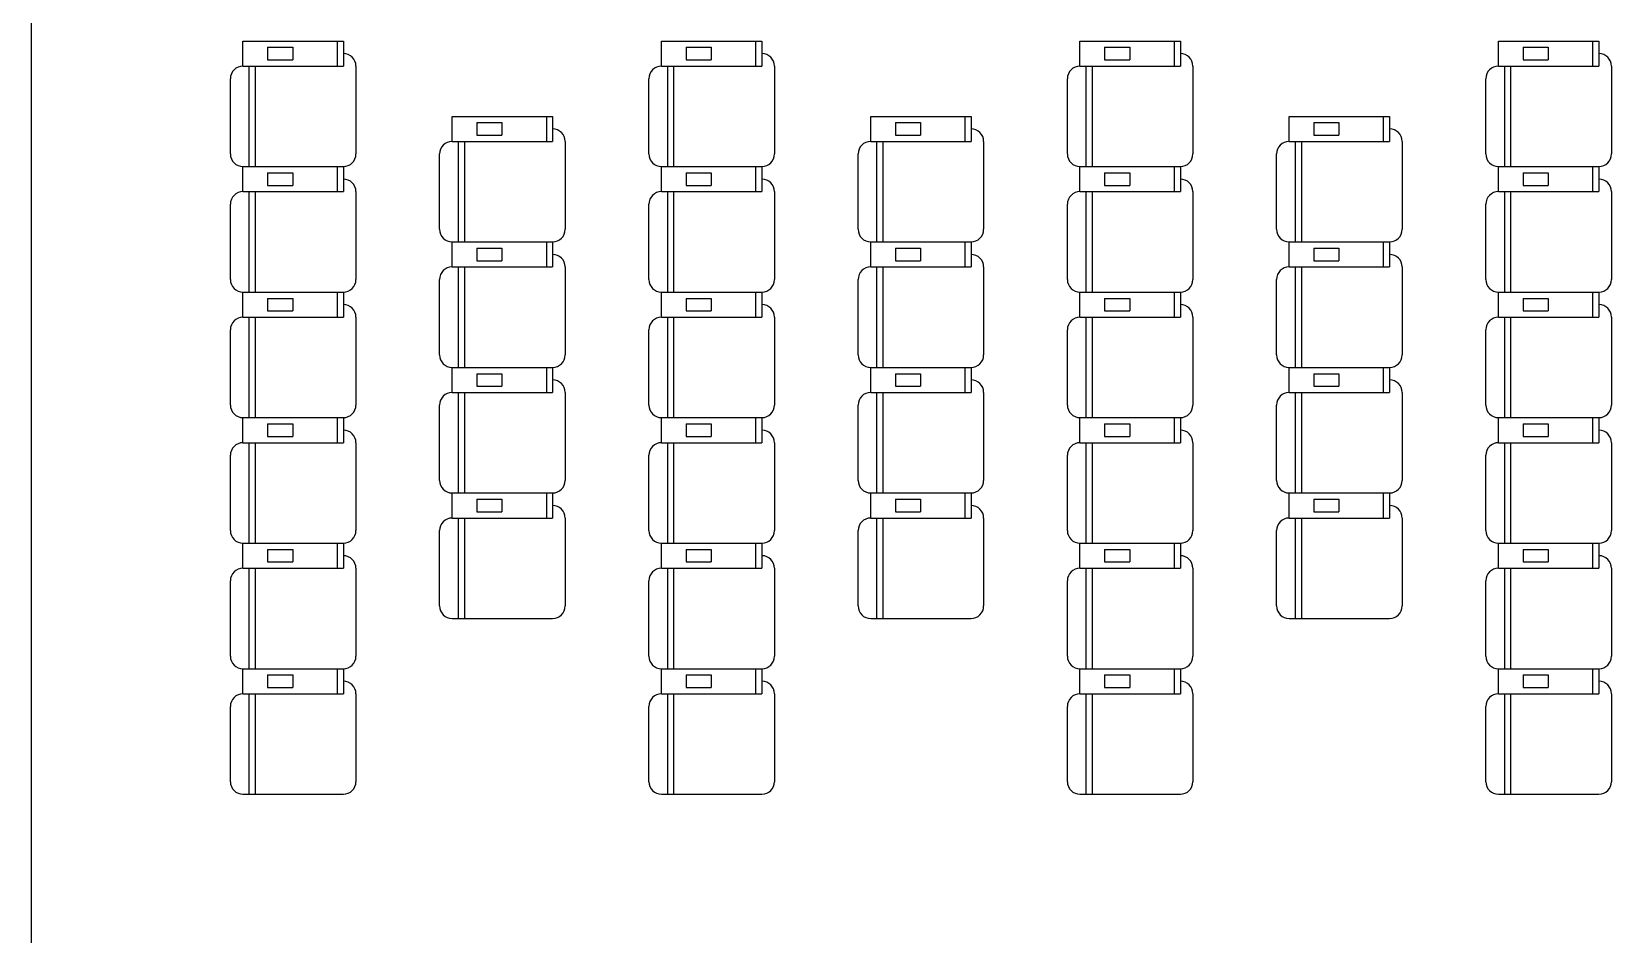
# Model space of a CAD drawing. Header units: millimetres. Extents: x 332.9 to 379.4, y 167.7 to 192.7.
# Drawn here: x 354.34 to 361.89, y 182.47 to 186.79 of the extents above; entities that cross this region are included whole.
import ezdxf

# ---------------------------------------------------------------- set-up
doc = ezdxf.new("R2010")
doc.units = ezdxf.units.MM

msp = doc.modelspace()

# ---------------------------------------------------------------- linework, layer by layer
at = {"linetype": 'Continuous'}
for p, q in [((354.3374, 178.7474), (354.3374, 186.8349)), ((355.3474, 186.7449), (355.8274, 186.7449)), ((355.3474, 186.6249), (355.3474, 186.7449)), ((355.4653, 186.7149), (355.5853, 186.7149)), ((355.4653, 186.7149), (355.4653, 186.6549)), ((355.5853, 186.7149), (355.5853, 186.6549)), ((355.7974, 186.7449), (355.7974, 186.6249)), ((355.8274, 186.7449), (355.8274, 186.6249)), ((357.3474, 186.7449), (357.8274, 186.7449)), ((357.3474, 186.6249), (357.3474, 186.7449)), ((357.4653, 186.7149), (357.5853, 186.7149)), ((357.4653, 186.7149), (357.4653, 186.6549)), ((357.5853, 186.7149), (357.5853, 186.6549)), ((357.7974, 186.7449), (357.7974, 186.6249)), ((357.8274, 186.7449), (357.8274, 186.6249)), ((359.3474, 186.7449), (359.8274, 186.7449)), ((359.3474, 186.6249), (359.3474, 186.7449)), ((359.4653, 186.7149), (359.5853, 186.7149)), ((359.4653, 186.7149), (359.4653, 186.6549)), ((359.5853, 186.7149), (359.5853, 186.6549)), ((359.7974, 186.7449), (359.7974, 186.6249)), ((359.8274, 186.7449), (359.8274, 186.6249)), ((361.3474, 186.7449), (361.8274, 186.7449)), ((361.3474, 186.6249), (361.3474, 186.7449)), ((361.4653, 186.7149), (361.5853, 186.7149)), ((361.4653, 186.7149), (361.4653, 186.6549)), ((361.5853, 186.7149), (361.5853, 186.6549)), ((361.7974, 186.7449), (361.7974, 186.6249)), ((361.8274, 186.7449), (361.8274, 186.6249)), ((355.4653, 186.6549), (355.5853, 186.6549)), ((357.4653, 186.6549), (357.5853, 186.6549)), ((359.4653, 186.6549), (359.5853, 186.6549)), ((361.4653, 186.6549), (361.5853, 186.6549)), ((355.2874, 186.2049), (355.2874, 186.5649)), ((355.3474, 186.6249), (355.8274, 186.6249)), ((355.3774, 186.1449), (355.3774, 186.6249)), ((355.4074, 186.1449), (355.4074, 186.6249)), ((355.8874, 186.6249), (355.8874, 186.2049)), ((357.2874, 186.2049), (357.2874, 186.5649)), ((357.3474, 186.6249), (357.8274, 186.6249)), ((357.3774, 186.1449), (357.3774, 186.6249)), ((357.4074, 186.1449), (357.4074, 186.6249)), ((357.8874, 186.6249), (357.8874, 186.2049)), ((359.2874, 186.2049), (359.2874, 186.5649)), ((359.3474, 186.6249), (359.8274, 186.6249)), ((359.3774, 186.1449), (359.3774, 186.6249)), ((359.4074, 186.1449), (359.4074, 186.6249)), ((359.8874, 186.6249), (359.8874, 186.2049)), ((361.2874, 186.2049), (361.2874, 186.5649)), ((361.3474, 186.6249), (361.8274, 186.6249)), ((361.3774, 186.1449), (361.3774, 186.6249)), ((361.4074, 186.1449), (361.4074, 186.6249)), ((361.8874, 186.6249), (361.8874, 186.2049)), ((356.3474, 186.3849), (356.8274, 186.3849)), ((356.3474, 186.2649), (356.3474, 186.3849)), ((356.4653, 186.3549), (356.5853, 186.3549)), ((356.4653, 186.3549), (356.4653, 186.2949)), ((356.5853, 186.3549), (356.5853, 186.2949)), ((356.7974, 186.3849), (356.7974, 186.2649)), ((356.8274, 186.3849), (356.8274, 186.2649)), ((358.3474, 186.3849), (358.8274, 186.3849)), ((358.3474, 186.2649), (358.3474, 186.3849)), ((358.4653, 186.3549), (358.5853, 186.3549)), ((358.4653, 186.3549), (358.4653, 186.2949)), ((358.5853, 186.3549), (358.5853, 186.2949)), ((358.7974, 186.3849), (358.7974, 186.2649)), ((358.8274, 186.3849), (358.8274, 186.2649)), ((360.3474, 186.3849), (360.8274, 186.3849)), ((360.3474, 186.2649), (360.3474, 186.3849)), ((360.4653, 186.3549), (360.5853, 186.3549)), ((360.4653, 186.3549), (360.4653, 186.2949)), ((360.5853, 186.3549), (360.5853, 186.2949)), ((360.7974, 186.3849), (360.7974, 186.2649)), ((360.8274, 186.3849), (360.8274, 186.2649)), ((356.3474, 186.2649), (356.8274, 186.2649)), ((356.3774, 185.7849), (356.3774, 186.2649)), ((356.4074, 185.7849), (356.4074, 186.2649)), ((356.4653, 186.2949), (356.5853, 186.2949)), ((356.8874, 186.2649), (356.8874, 185.8449)), ((358.3474, 186.2649), (358.8274, 186.2649)), ((358.3774, 185.7849), (358.3774, 186.2649)), ((358.4074, 185.7849), (358.4074, 186.2649)), ((358.4653, 186.2949), (358.5853, 186.2949)), ((358.8874, 186.2649), (358.8874, 185.8449)), ((360.3474, 186.2649), (360.8274, 186.2649)), ((360.3774, 185.7849), (360.3774, 186.2649)), ((360.4074, 185.7849), (360.4074, 186.2649)), ((360.4653, 186.2949), (360.5853, 186.2949)), ((360.8874, 186.2649), (360.8874, 185.8449)), ((356.2874, 185.8449), (356.2874, 186.2049)), ((358.2874, 185.8449), (358.2874, 186.2049)), ((360.2874, 185.8449), (360.2874, 186.2049)), ((355.3474, 186.1449), (355.8274, 186.1449)), ((355.3474, 186.0249), (355.3474, 186.1449)), ((355.3474, 186.1449), (355.8274, 186.1449)), ((355.4653, 186.1149), (355.5853, 186.1149)), ((355.4653, 186.1149), (355.4653, 186.0549)), ((355.5853, 186.1149), (355.5853, 186.0549)), ((355.7974, 186.1449), (355.7974, 186.0249)), ((355.8274, 186.1449), (355.8274, 186.0249)), ((357.3474, 186.1449), (357.8274, 186.1449)), ((357.3474, 186.0249), (357.3474, 186.1449)), ((357.3474, 186.1449), (357.8274, 186.1449)), ((357.4653, 186.1149), (357.5853, 186.1149)), ((357.4653, 186.1149), (357.4653, 186.0549)), ((357.5853, 186.1149), (357.5853, 186.0549)), ((357.7974, 186.1449), (357.7974, 186.0249)), ((357.8274, 186.1449), (357.8274, 186.0249)), ((359.3474, 186.1449), (359.8274, 186.1449)), ((359.3474, 186.0249), (359.3474, 186.1449)), ((359.3474, 186.1449), (359.8274, 186.1449)), ((359.4653, 186.1149), (359.5853, 186.1149)), ((359.4653, 186.1149), (359.4653, 186.0549)), ((359.5853, 186.1149), (359.5853, 186.0549)), ((359.7974, 186.1449), (359.7974, 186.0249)), ((359.8274, 186.1449), (359.8274, 186.0249)), ((361.3474, 186.1449), (361.8274, 186.1449)), ((361.3474, 186.0249), (361.3474, 186.1449)), ((361.3474, 186.1449), (361.8274, 186.1449)), ((361.4653, 186.1149), (361.5853, 186.1149)), ((361.4653, 186.1149), (361.4653, 186.0549)), ((361.5853, 186.1149), (361.5853, 186.0549)), ((361.7974, 186.1449), (361.7974, 186.0249)), ((361.8274, 186.1449), (361.8274, 186.0249)), ((355.4653, 186.0549), (355.5853, 186.0549)), ((357.4653, 186.0549), (357.5853, 186.0549)), ((359.4653, 186.0549), (359.5853, 186.0549)), ((361.4653, 186.0549), (361.5853, 186.0549)), ((355.2874, 185.6049), (355.2874, 185.9649)), ((355.3474, 186.0249), (355.8274, 186.0249)), ((355.3774, 185.5449), (355.3774, 186.0249)), ((355.4074, 185.5449), (355.4074, 186.0249)), ((355.8874, 186.0249), (355.8874, 185.6049)), ((357.2874, 185.6049), (357.2874, 185.9649)), ((357.3474, 186.0249), (357.8274, 186.0249)), ((357.3774, 185.5449), (357.3774, 186.0249)), ((357.4074, 185.5449), (357.4074, 186.0249)), ((357.8874, 186.0249), (357.8874, 185.6049)), ((359.2874, 185.6049), (359.2874, 185.9649)), ((359.3474, 186.0249), (359.8274, 186.0249)), ((359.3774, 185.5449), (359.3774, 186.0249)), ((359.4074, 185.5449), (359.4074, 186.0249)), ((359.8874, 186.0249), (359.8874, 185.6049)), ((361.2874, 185.6049), (361.2874, 185.9649)), ((361.3474, 186.0249), (361.8274, 186.0249)), ((361.3774, 185.5449), (361.3774, 186.0249)), ((361.4074, 185.5449), (361.4074, 186.0249)), ((361.8874, 186.0249), (361.8874, 185.6049)), ((356.3474, 185.7849), (356.8274, 185.7849)), ((356.3474, 185.6649), (356.3474, 185.7849)), ((356.3474, 185.7849), (356.8274, 185.7849)), ((356.4653, 185.7549), (356.5853, 185.7549)), ((356.4653, 185.7549), (356.4653, 185.6949)), ((356.5853, 185.7549), (356.5853, 185.6949)), ((356.7974, 185.7849), (356.7974, 185.6649)), ((356.8274, 185.7849), (356.8274, 185.6649)), ((358.3474, 185.7849), (358.8274, 185.7849)), ((358.3474, 185.6649), (358.3474, 185.7849)), ((358.3474, 185.7849), (358.8274, 185.7849)), ((358.4653, 185.7549), (358.5853, 185.7549)), ((358.4653, 185.7549), (358.4653, 185.6949)), ((358.5853, 185.7549), (358.5853, 185.6949)), ((358.7974, 185.7849), (358.7974, 185.6649)), ((358.8274, 185.7849), (358.8274, 185.6649)), ((360.3474, 185.7849), (360.8274, 185.7849)), ((360.3474, 185.6649), (360.3474, 185.7849)), ((360.3474, 185.7849), (360.8274, 185.7849)), ((360.4653, 185.7549), (360.5853, 185.7549)), ((360.4653, 185.7549), (360.4653, 185.6949)), ((360.5853, 185.7549), (360.5853, 185.6949)), ((360.7974, 185.7849), (360.7974, 185.6649)), ((360.8274, 185.7849), (360.8274, 185.6649)), ((356.3474, 185.6649), (356.8274, 185.6649)), ((356.3774, 185.1849), (356.3774, 185.6649)), ((356.4074, 185.1849), (356.4074, 185.6649)), ((356.4653, 185.6949), (356.5853, 185.6949)), ((356.8874, 185.6649), (356.8874, 185.2449)), ((358.3474, 185.6649), (358.8274, 185.6649)), ((358.3774, 185.1849), (358.3774, 185.6649)), ((358.4074, 185.1849), (358.4074, 185.6649)), ((358.4653, 185.6949), (358.5853, 185.6949)), ((358.8874, 185.6649), (358.8874, 185.2449)), ((360.3474, 185.6649), (360.8274, 185.6649)), ((360.3774, 185.1849), (360.3774, 185.6649)), ((360.4074, 185.1849), (360.4074, 185.6649)), ((360.4653, 185.6949), (360.5853, 185.6949)), ((360.8874, 185.6649), (360.8874, 185.2449)), ((356.2874, 185.2449), (356.2874, 185.6049)), ((358.2874, 185.2449), (358.2874, 185.6049)), ((360.2874, 185.2449), (360.2874, 185.6049)), ((355.3474, 185.5449), (355.8274, 185.5449)), ((355.3474, 185.4249), (355.3474, 185.5449)), ((355.3474, 185.5449), (355.8274, 185.5449)), ((355.4653, 185.5149), (355.5853, 185.5149)), ((355.4653, 185.5149), (355.4653, 185.4549)), ((355.5853, 185.5149), (355.5853, 185.4549)), ((355.7974, 185.5449), (355.7974, 185.4249)), ((355.8274, 185.5449), (355.8274, 185.4249)), ((357.3474, 185.5449), (357.8274, 185.5449)), ((357.3474, 185.4249), (357.3474, 185.5449)), ((357.3474, 185.5449), (357.8274, 185.5449)), ((357.4653, 185.5149), (357.5853, 185.5149)), ((357.4653, 185.5149), (357.4653, 185.4549)), ((357.5853, 185.5149), (357.5853, 185.4549)), ((357.7974, 185.5449), (357.7974, 185.4249)), ((357.8274, 185.5449), (357.8274, 185.4249)), ((359.3474, 185.5449), (359.8274, 185.5449)), ((359.3474, 185.4249), (359.3474, 185.5449)), ((359.3474, 185.5449), (359.8274, 185.5449)), ((359.4653, 185.5149), (359.5853, 185.5149)), ((359.4653, 185.5149), (359.4653, 185.4549)), ((359.5853, 185.5149), (359.5853, 185.4549)), ((359.7974, 185.5449), (359.7974, 185.4249)), ((359.8274, 185.5449), (359.8274, 185.4249)), ((361.3474, 185.5449), (361.8274, 185.5449)), ((361.3474, 185.4249), (361.3474, 185.5449)), ((361.3474, 185.5449), (361.8274, 185.5449)), ((361.4653, 185.5149), (361.5853, 185.5149)), ((361.4653, 185.5149), (361.4653, 185.4549)), ((361.5853, 185.5149), (361.5853, 185.4549)), ((361.7974, 185.5449), (361.7974, 185.4249)), ((361.8274, 185.5449), (361.8274, 185.4249)), ((355.4653, 185.4549), (355.5853, 185.4549)), ((357.4653, 185.4549), (357.5853, 185.4549)), ((359.4653, 185.4549), (359.5853, 185.4549)), ((361.4653, 185.4549), (361.5853, 185.4549)), ((355.2874, 185.0049), (355.2874, 185.3649)), ((355.3474, 185.4249), (355.8274, 185.4249)), ((355.3774, 184.9449), (355.3774, 185.4249)), ((355.4074, 184.9449), (355.4074, 185.4249)), ((355.8874, 185.4249), (355.8874, 185.0049)), ((357.2874, 185.0049), (357.2874, 185.3649)), ((357.3474, 185.4249), (357.8274, 185.4249)), ((357.3774, 184.9449), (357.3774, 185.4249)), ((357.4074, 184.9449), (357.4074, 185.4249)), ((357.8874, 185.4249), (357.8874, 185.0049)), ((359.2874, 185.0049), (359.2874, 185.3649)), ((359.3474, 185.4249), (359.8274, 185.4249)), ((359.3774, 184.9449), (359.3774, 185.4249)), ((359.4074, 184.9449), (359.4074, 185.4249)), ((359.8874, 185.4249), (359.8874, 185.0049)), ((361.2874, 185.0049), (361.2874, 185.3649)), ((361.3474, 185.4249), (361.8274, 185.4249)), ((361.3774, 184.9449), (361.3774, 185.4249)), ((361.4074, 184.9449), (361.4074, 185.4249)), ((361.8874, 185.4249), (361.8874, 185.0049)), ((356.3474, 185.1849), (356.8274, 185.1849)), ((356.3474, 185.0649), (356.3474, 185.1849)), ((356.3474, 185.1849), (356.8274, 185.1849)), ((356.4653, 185.1549), (356.5853, 185.1549)), ((356.4653, 185.1549), (356.4653, 185.0949)), ((356.5853, 185.1549), (356.5853, 185.0949)), ((356.7974, 185.1849), (356.7974, 185.0649)), ((356.8274, 185.1849), (356.8274, 185.0649)), ((358.3474, 185.1849), (358.8274, 185.1849)), ((358.3474, 185.0649), (358.3474, 185.1849)), ((358.3474, 185.1849), (358.8274, 185.1849)), ((358.4653, 185.1549), (358.5853, 185.1549)), ((358.4653, 185.1549), (358.4653, 185.0949)), ((358.5853, 185.1549), (358.5853, 185.0949)), ((358.7974, 185.1849), (358.7974, 185.0649)), ((358.8274, 185.1849), (358.8274, 185.0649)), ((360.3474, 185.1849), (360.8274, 185.1849)), ((360.3474, 185.0649), (360.3474, 185.1849)), ((360.3474, 185.1849), (360.8274, 185.1849)), ((360.4653, 185.1549), (360.5853, 185.1549)), ((360.4653, 185.1549), (360.4653, 185.0949)), ((360.5853, 185.1549), (360.5853, 185.0949)), ((360.7974, 185.1849), (360.7974, 185.0649)), ((360.8274, 185.1849), (360.8274, 185.0649)), ((356.3474, 185.0649), (356.8274, 185.0649)), ((356.3774, 184.5849), (356.3774, 185.0649)), ((356.4074, 184.5849), (356.4074, 185.0649)), ((356.4653, 185.0949), (356.5853, 185.0949)), ((356.8874, 185.0649), (356.8874, 184.6449)), ((358.3474, 185.0649), (358.8274, 185.0649)), ((358.3774, 184.5849), (358.3774, 185.0649)), ((358.4074, 184.5849), (358.4074, 185.0649)), ((358.4653, 185.0949), (358.5853, 185.0949)), ((358.8874, 185.0649), (358.8874, 184.6449)), ((360.3474, 185.0649), (360.8274, 185.0649)), ((360.3774, 184.5849), (360.3774, 185.0649)), ((360.4074, 184.5849), (360.4074, 185.0649)), ((360.4653, 185.0949), (360.5853, 185.0949)), ((360.8874, 185.0649), (360.8874, 184.6449)), ((356.2874, 184.6449), (356.2874, 185.0049)), ((358.2874, 184.6449), (358.2874, 185.0049)), ((360.2874, 184.6449), (360.2874, 185.0049)), ((355.3474, 184.9449), (355.8274, 184.9449)), ((355.3474, 184.8249), (355.3474, 184.9449)), ((355.3474, 184.9449), (355.8274, 184.9449)), ((355.4653, 184.9149), (355.5853, 184.9149)), ((355.4653, 184.9149), (355.4653, 184.8549)), ((355.5853, 184.9149), (355.5853, 184.8549)), ((355.7974, 184.9449), (355.7974, 184.8249)), ((355.8274, 184.9449), (355.8274, 184.8249)), ((357.3474, 184.9449), (357.8274, 184.9449)), ((357.3474, 184.8249), (357.3474, 184.9449)), ((357.3474, 184.9449), (357.8274, 184.9449)), ((357.4653, 184.9149), (357.5853, 184.9149)), ((357.4653, 184.9149), (357.4653, 184.8549)), ((357.5853, 184.9149), (357.5853, 184.8549)), ((357.7974, 184.9449), (357.7974, 184.8249)), ((357.8274, 184.9449), (357.8274, 184.8249)), ((359.3474, 184.9449), (359.8274, 184.9449)), ((359.3474, 184.8249), (359.3474, 184.9449)), ((359.3474, 184.9449), (359.8274, 184.9449)), ((359.4653, 184.9149), (359.5853, 184.9149)), ((359.4653, 184.9149), (359.4653, 184.8549)), ((359.5853, 184.9149), (359.5853, 184.8549)), ((359.7974, 184.9449), (359.7974, 184.8249)), ((359.8274, 184.9449), (359.8274, 184.8249)), ((361.3474, 184.9449), (361.8274, 184.9449)), ((361.3474, 184.8249), (361.3474, 184.9449)), ((361.3474, 184.9449), (361.8274, 184.9449)), ((361.4653, 184.9149), (361.5853, 184.9149)), ((361.4653, 184.9149), (361.4653, 184.8549)), ((361.5853, 184.9149), (361.5853, 184.8549)), ((361.7974, 184.9449), (361.7974, 184.8249)), ((361.8274, 184.9449), (361.8274, 184.8249)), ((355.3474, 184.8249), (355.8274, 184.8249)), ((355.3774, 184.3449), (355.3774, 184.8249)), ((355.4074, 184.3449), (355.4074, 184.8249)), ((355.4653, 184.8549), (355.5853, 184.8549)), ((355.8874, 184.8249), (355.8874, 184.4049)), ((357.3474, 184.8249), (357.8274, 184.8249)), ((357.3774, 184.3449), (357.3774, 184.8249)), ((357.4074, 184.3449), (357.4074, 184.8249)), ((357.4653, 184.8549), (357.5853, 184.8549)), ((357.8874, 184.8249), (357.8874, 184.4049)), ((359.3474, 184.8249), (359.8274, 184.8249)), ((359.3774, 184.3449), (359.3774, 184.8249)), ((359.4074, 184.3449), (359.4074, 184.8249)), ((359.4653, 184.8549), (359.5853, 184.8549)), ((359.8874, 184.8249), (359.8874, 184.4049)), ((361.3474, 184.8249), (361.8274, 184.8249)), ((361.3774, 184.3449), (361.3774, 184.8249)), ((361.4074, 184.3449), (361.4074, 184.8249)), ((361.4653, 184.8549), (361.5853, 184.8549)), ((361.8874, 184.8249), (361.8874, 184.4049)), ((355.2874, 184.4049), (355.2874, 184.7649)), ((357.2874, 184.4049), (357.2874, 184.7649)), ((359.2874, 184.4049), (359.2874, 184.7649)), ((361.2874, 184.4049), (361.2874, 184.7649)), ((356.3474, 184.5849), (356.8274, 184.5849)), ((356.3474, 184.4649), (356.3474, 184.5849)), ((356.3474, 184.5849), (356.8274, 184.5849)), ((356.4653, 184.5549), (356.5853, 184.5549)), ((356.4653, 184.5549), (356.4653, 184.4949)), ((356.5853, 184.5549), (356.5853, 184.4949)), ((356.7974, 184.5849), (356.7974, 184.4649)), ((356.8274, 184.5849), (356.8274, 184.4649)), ((358.3474, 184.5849), (358.8274, 184.5849)), ((358.3474, 184.4649), (358.3474, 184.5849)), ((358.3474, 184.5849), (358.8274, 184.5849)), ((358.4653, 184.5549), (358.5853, 184.5549)), ((358.4653, 184.5549), (358.4653, 184.4949)), ((358.5853, 184.5549), (358.5853, 184.4949)), ((358.7974, 184.5849), (358.7974, 184.4649)), ((358.8274, 184.5849), (358.8274, 184.4649)), ((360.3474, 184.5849), (360.8274, 184.5849)), ((360.3474, 184.4649), (360.3474, 184.5849)), ((360.3474, 184.5849), (360.8274, 184.5849)), ((360.4653, 184.5549), (360.5853, 184.5549)), ((360.4653, 184.5549), (360.4653, 184.4949)), ((360.5853, 184.5549), (360.5853, 184.4949)), ((360.7974, 184.5849), (360.7974, 184.4649)), ((360.8274, 184.5849), (360.8274, 184.4649)), ((356.3474, 184.4649), (356.8274, 184.4649)), ((356.3774, 183.9849), (356.3774, 184.4649)), ((356.4074, 183.9849), (356.4074, 184.4649)), ((356.4653, 184.4949), (356.5853, 184.4949)), ((356.8874, 184.4649), (356.8874, 184.0449)), ((358.3474, 184.4649), (358.8274, 184.4649)), ((358.3774, 183.9849), (358.3774, 184.4649)), ((358.4074, 183.9849), (358.4074, 184.4649)), ((358.4653, 184.4949), (358.5853, 184.4949)), ((358.8874, 184.4649), (358.8874, 184.0449)), ((360.3474, 184.4649), (360.8274, 184.4649)), ((360.3774, 183.9849), (360.3774, 184.4649)), ((360.4074, 183.9849), (360.4074, 184.4649)), ((360.4653, 184.4949), (360.5853, 184.4949)), ((360.8874, 184.4649), (360.8874, 184.0449)), ((356.2874, 184.0449), (356.2874, 184.4049)), ((358.2874, 184.0449), (358.2874, 184.4049)), ((360.2874, 184.0449), (360.2874, 184.4049)), ((355.3474, 184.3449), (355.8274, 184.3449)), ((355.3474, 184.2249), (355.3474, 184.3449)), ((355.3474, 184.3449), (355.8274, 184.3449)), ((355.4653, 184.3149), (355.5853, 184.3149)), ((355.4653, 184.3149), (355.4653, 184.2549)), ((355.5853, 184.3149), (355.5853, 184.2549)), ((355.7974, 184.3449), (355.7974, 184.2249)), ((355.8274, 184.3449), (355.8274, 184.2249)), ((357.3474, 184.3449), (357.8274, 184.3449)), ((357.3474, 184.2249), (357.3474, 184.3449)), ((357.3474, 184.3449), (357.8274, 184.3449)), ((357.4653, 184.3149), (357.5853, 184.3149)), ((357.4653, 184.3149), (357.4653, 184.2549)), ((357.5853, 184.3149), (357.5853, 184.2549)), ((357.7974, 184.3449), (357.7974, 184.2249)), ((357.8274, 184.3449), (357.8274, 184.2249)), ((359.3474, 184.3449), (359.8274, 184.3449)), ((359.3474, 184.2249), (359.3474, 184.3449)), ((359.3474, 184.3449), (359.8274, 184.3449)), ((359.4653, 184.3149), (359.5853, 184.3149)), ((359.4653, 184.3149), (359.4653, 184.2549)), ((359.5853, 184.3149), (359.5853, 184.2549)), ((359.7974, 184.3449), (359.7974, 184.2249)), ((359.8274, 184.3449), (359.8274, 184.2249)), ((361.3474, 184.3449), (361.8274, 184.3449)), ((361.3474, 184.2249), (361.3474, 184.3449)), ((361.3474, 184.3449), (361.8274, 184.3449)), ((361.4653, 184.3149), (361.5853, 184.3149)), ((361.4653, 184.3149), (361.4653, 184.2549)), ((361.5853, 184.3149), (361.5853, 184.2549)), ((361.7974, 184.3449), (361.7974, 184.2249)), ((361.8274, 184.3449), (361.8274, 184.2249)), ((355.3474, 184.2249), (355.8274, 184.2249)), ((355.3774, 183.7449), (355.3774, 184.2249)), ((355.4074, 183.7449), (355.4074, 184.2249)), ((355.4653, 184.2549), (355.5853, 184.2549)), ((355.8874, 184.2249), (355.8874, 183.8049)), ((357.3474, 184.2249), (357.8274, 184.2249)), ((357.3774, 183.7449), (357.3774, 184.2249)), ((357.4074, 183.7449), (357.4074, 184.2249)), ((357.4653, 184.2549), (357.5853, 184.2549)), ((357.8874, 184.2249), (357.8874, 183.8049)), ((359.3474, 184.2249), (359.8274, 184.2249)), ((359.3774, 183.7449), (359.3774, 184.2249)), ((359.4074, 183.7449), (359.4074, 184.2249)), ((359.4653, 184.2549), (359.5853, 184.2549)), ((359.8874, 184.2249), (359.8874, 183.8049)), ((361.3474, 184.2249), (361.8274, 184.2249)), ((361.3774, 183.7449), (361.3774, 184.2249)), ((361.4074, 183.7449), (361.4074, 184.2249)), ((361.4653, 184.2549), (361.5853, 184.2549)), ((361.8874, 184.2249), (361.8874, 183.8049)), ((355.2874, 183.8049), (355.2874, 184.1649)), ((357.2874, 183.8049), (357.2874, 184.1649)), ((359.2874, 183.8049), (359.2874, 184.1649)), ((361.2874, 183.8049), (361.2874, 184.1649)), ((356.3474, 183.9849), (356.8274, 183.9849)), ((358.3474, 183.9849), (358.8274, 183.9849)), ((360.3474, 183.9849), (360.8274, 183.9849)), ((355.3474, 183.7449), (355.8274, 183.7449)), ((355.3474, 183.6249), (355.3474, 183.7449)), ((355.3474, 183.7449), (355.8274, 183.7449)), ((355.4653, 183.7149), (355.5853, 183.7149)), ((355.4653, 183.7149), (355.4653, 183.6549)), ((355.5853, 183.7149), (355.5853, 183.6549)), ((355.7974, 183.7449), (355.7974, 183.6249)), ((355.8274, 183.7449), (355.8274, 183.6249)), ((357.3474, 183.7449), (357.8274, 183.7449)), ((357.3474, 183.6249), (357.3474, 183.7449)), ((357.3474, 183.7449), (357.8274, 183.7449)), ((357.4653, 183.7149), (357.5853, 183.7149)), ((357.4653, 183.7149), (357.4653, 183.6549)), ((357.5853, 183.7149), (357.5853, 183.6549)), ((357.7974, 183.7449), (357.7974, 183.6249)), ((357.8274, 183.7449), (357.8274, 183.6249)), ((359.3474, 183.7449), (359.8274, 183.7449)), ((359.3474, 183.6249), (359.3474, 183.7449)), ((359.3474, 183.7449), (359.8274, 183.7449)), ((359.4653, 183.7149), (359.5853, 183.7149)), ((359.4653, 183.7149), (359.4653, 183.6549)), ((359.5853, 183.7149), (359.5853, 183.6549)), ((359.7974, 183.7449), (359.7974, 183.6249)), ((359.8274, 183.7449), (359.8274, 183.6249)), ((361.3474, 183.7449), (361.8274, 183.7449)), ((361.3474, 183.6249), (361.3474, 183.7449)), ((361.3474, 183.7449), (361.8274, 183.7449)), ((361.4653, 183.7149), (361.5853, 183.7149)), ((361.4653, 183.7149), (361.4653, 183.6549)), ((361.5853, 183.7149), (361.5853, 183.6549)), ((361.7974, 183.7449), (361.7974, 183.6249)), ((361.8274, 183.7449), (361.8274, 183.6249)), ((355.3474, 183.6249), (355.8274, 183.6249)), ((355.3774, 183.1449), (355.3774, 183.6249)), ((355.4074, 183.1449), (355.4074, 183.6249)), ((355.4653, 183.6549), (355.5853, 183.6549)), ((355.8874, 183.6249), (355.8874, 183.2049)), ((357.3474, 183.6249), (357.8274, 183.6249)), ((357.3774, 183.1449), (357.3774, 183.6249)), ((357.4074, 183.1449), (357.4074, 183.6249)), ((357.4653, 183.6549), (357.5853, 183.6549)), ((357.8874, 183.6249), (357.8874, 183.2049)), ((359.3474, 183.6249), (359.8274, 183.6249)), ((359.3774, 183.1449), (359.3774, 183.6249)), ((359.4074, 183.1449), (359.4074, 183.6249)), ((359.4653, 183.6549), (359.5853, 183.6549)), ((359.8874, 183.6249), (359.8874, 183.2049)), ((361.3474, 183.6249), (361.8274, 183.6249)), ((361.3774, 183.1449), (361.3774, 183.6249)), ((361.4074, 183.1449), (361.4074, 183.6249)), ((361.4653, 183.6549), (361.5853, 183.6549)), ((361.8874, 183.6249), (361.8874, 183.2049)), ((355.2874, 183.2049), (355.2874, 183.5649)), ((357.2874, 183.2049), (357.2874, 183.5649)), ((359.2874, 183.2049), (359.2874, 183.5649)), ((361.2874, 183.2049), (361.2874, 183.5649)), ((355.3474, 183.1449), (355.8274, 183.1449)), ((357.3474, 183.1449), (357.8274, 183.1449)), ((359.3474, 183.1449), (359.8274, 183.1449)), ((361.3474, 183.1449), (361.8274, 183.1449))]:
    msp.add_line(p, q, dxfattribs=at)
for centre, start, end in [((355.8274, 186.6249), 0, 90), ((357.8274, 186.6249), 0, 90), ((359.8274, 186.6249), 0, 90), ((361.8274, 186.6249), 0, 90), ((355.3474, 186.5649), 90, 180), ((357.3474, 186.5649), 90, 180), ((359.3474, 186.5649), 90, 180), ((361.3474, 186.5649), 90, 180), ((356.3474, 186.2049), 90, 180), ((356.8274, 186.2649), 0, 90), ((358.3474, 186.2049), 90, 180), ((358.8274, 186.2649), 0, 90), ((360.3474, 186.2049), 90, 180), ((360.8274, 186.2649), 0, 90), ((355.3474, 186.2049), 180, 270), ((355.8274, 186.2049), 270, 0), ((357.3474, 186.2049), 180, 270), ((357.8274, 186.2049), 270, 0), ((359.3474, 186.2049), 180, 270), ((359.8274, 186.2049), 270, 0), ((361.3474, 186.2049), 180, 270), ((361.8274, 186.2049), 270, 0), ((355.8274, 186.0249), 0, 90), ((357.8274, 186.0249), 0, 90), ((359.8274, 186.0249), 0, 90), ((361.8274, 186.0249), 0, 90), ((355.3474, 185.9649), 90, 180), ((357.3474, 185.9649), 90, 180), ((359.3474, 185.9649), 90, 180), ((361.3474, 185.9649), 90, 180), ((356.3474, 185.8449), 180, 270), ((356.8274, 185.8449), 270, 0), ((358.3474, 185.8449), 180, 270), ((358.8274, 185.8449), 270, 0), ((360.3474, 185.8449), 180, 270), ((360.8274, 185.8449), 270, 0), ((356.3474, 185.6049), 90, 180), ((356.8274, 185.6649), 0, 90), ((358.3474, 185.6049), 90, 180), ((358.8274, 185.6649), 0, 90), ((360.3474, 185.6049), 90, 180), ((360.8274, 185.6649), 0, 90), ((355.3474, 185.6049), 180, 270), ((355.8274, 185.6049), 270, 0), ((357.3474, 185.6049), 180, 270), ((357.8274, 185.6049), 270, 0), ((359.3474, 185.6049), 180, 270), ((359.8274, 185.6049), 270, 0), ((361.3474, 185.6049), 180, 270), ((361.8274, 185.6049), 270, 0), ((355.8274, 185.4249), 0, 90), ((357.8274, 185.4249), 0, 90), ((359.8274, 185.4249), 0, 90), ((361.8274, 185.4249), 0, 90), ((355.3474, 185.3649), 90, 180), ((357.3474, 185.3649), 90, 180), ((359.3474, 185.3649), 90, 180), ((361.3474, 185.3649), 90, 180), ((356.3474, 185.2449), 180, 270), ((356.8274, 185.2449), 270, 0), ((358.3474, 185.2449), 180, 270), ((358.8274, 185.2449), 270, 0), ((360.3474, 185.2449), 180, 270), ((360.8274, 185.2449), 270, 0), ((356.3474, 185.0049), 90, 180), ((356.8274, 185.0649), 0, 90), ((358.3474, 185.0049), 90, 180), ((358.8274, 185.0649), 0, 90), ((360.3474, 185.0049), 90, 180), ((360.8274, 185.0649), 0, 90), ((355.3474, 185.0049), 180, 270), ((355.8274, 185.0049), 270, 0), ((357.3474, 185.0049), 180, 270), ((357.8274, 185.0049), 270, 0), ((359.3474, 185.0049), 180, 270), ((359.8274, 185.0049), 270, 0), ((361.3474, 185.0049), 180, 270), ((361.8274, 185.0049), 270, 0), ((355.3474, 184.7649), 90, 180), ((355.8274, 184.8249), 0, 90), ((357.3474, 184.7649), 90, 180), ((357.8274, 184.8249), 0, 90), ((359.3474, 184.7649), 90, 180), ((359.8274, 184.8249), 0, 90), ((361.3474, 184.7649), 90, 180), ((361.8274, 184.8249), 0, 90), ((356.3474, 184.6449), 180, 270), ((356.8274, 184.6449), 270, 0), ((358.3474, 184.6449), 180, 270), ((358.8274, 184.6449), 270, 0), ((360.3474, 184.6449), 180, 270), ((360.8274, 184.6449), 270, 0), ((356.8274, 184.4649), 0, 90), ((358.8274, 184.4649), 0, 90), ((360.8274, 184.4649), 0, 90), ((356.3474, 184.4049), 90, 180), ((358.3474, 184.4049), 90, 180), ((360.3474, 184.4049), 90, 180), ((355.3474, 184.4049), 180, 270), ((355.8274, 184.4049), 270, 0), ((357.3474, 184.4049), 180, 270), ((357.8274, 184.4049), 270, 0), ((359.3474, 184.4049), 180, 270), ((359.8274, 184.4049), 270, 0), ((361.3474, 184.4049), 180, 270), ((361.8274, 184.4049), 270, 0), ((355.3474, 184.1649), 90, 180), ((355.8274, 184.2249), 0, 90), ((357.3474, 184.1649), 90, 180), ((357.8274, 184.2249), 0, 90), ((359.3474, 184.1649), 90, 180), ((359.8274, 184.2249), 0, 90), ((361.3474, 184.1649), 90, 180), ((361.8274, 184.2249), 0, 90), ((356.3474, 184.0449), 180, 270), ((356.8274, 184.0449), 270, 0), ((358.3474, 184.0449), 180, 270), ((358.8274, 184.0449), 270, 0), ((360.3474, 184.0449), 180, 270), ((360.8274, 184.0449), 270, 0), ((355.3474, 183.8049), 180, 270), ((355.8274, 183.8049), 270, 0), ((357.3474, 183.8049), 180, 270), ((357.8274, 183.8049), 270, 0), ((359.3474, 183.8049), 180, 270), ((359.8274, 183.8049), 270, 0), ((361.3474, 183.8049), 180, 270), ((361.8274, 183.8049), 270, 0), ((355.3474, 183.5649), 90, 180), ((355.8274, 183.6249), 0, 90), ((357.3474, 183.5649), 90, 180), ((357.8274, 183.6249), 0, 90), ((359.3474, 183.5649), 90, 180), ((359.8274, 183.6249), 0, 90), ((361.3474, 183.5649), 90, 180), ((361.8274, 183.6249), 0, 90), ((355.3474, 183.2049), 180, 270), ((355.8274, 183.2049), 270, 0), ((357.3474, 183.2049), 180, 270), ((357.8274, 183.2049), 270, 0), ((359.3474, 183.2049), 180, 270), ((359.8274, 183.2049), 270, 0), ((361.3474, 183.2049), 180, 270), ((361.8274, 183.2049), 270, 0)]:
    msp.add_arc(centre, 0.06, start, end, dxfattribs=at)

doc.saveas('drawing.dxf')
